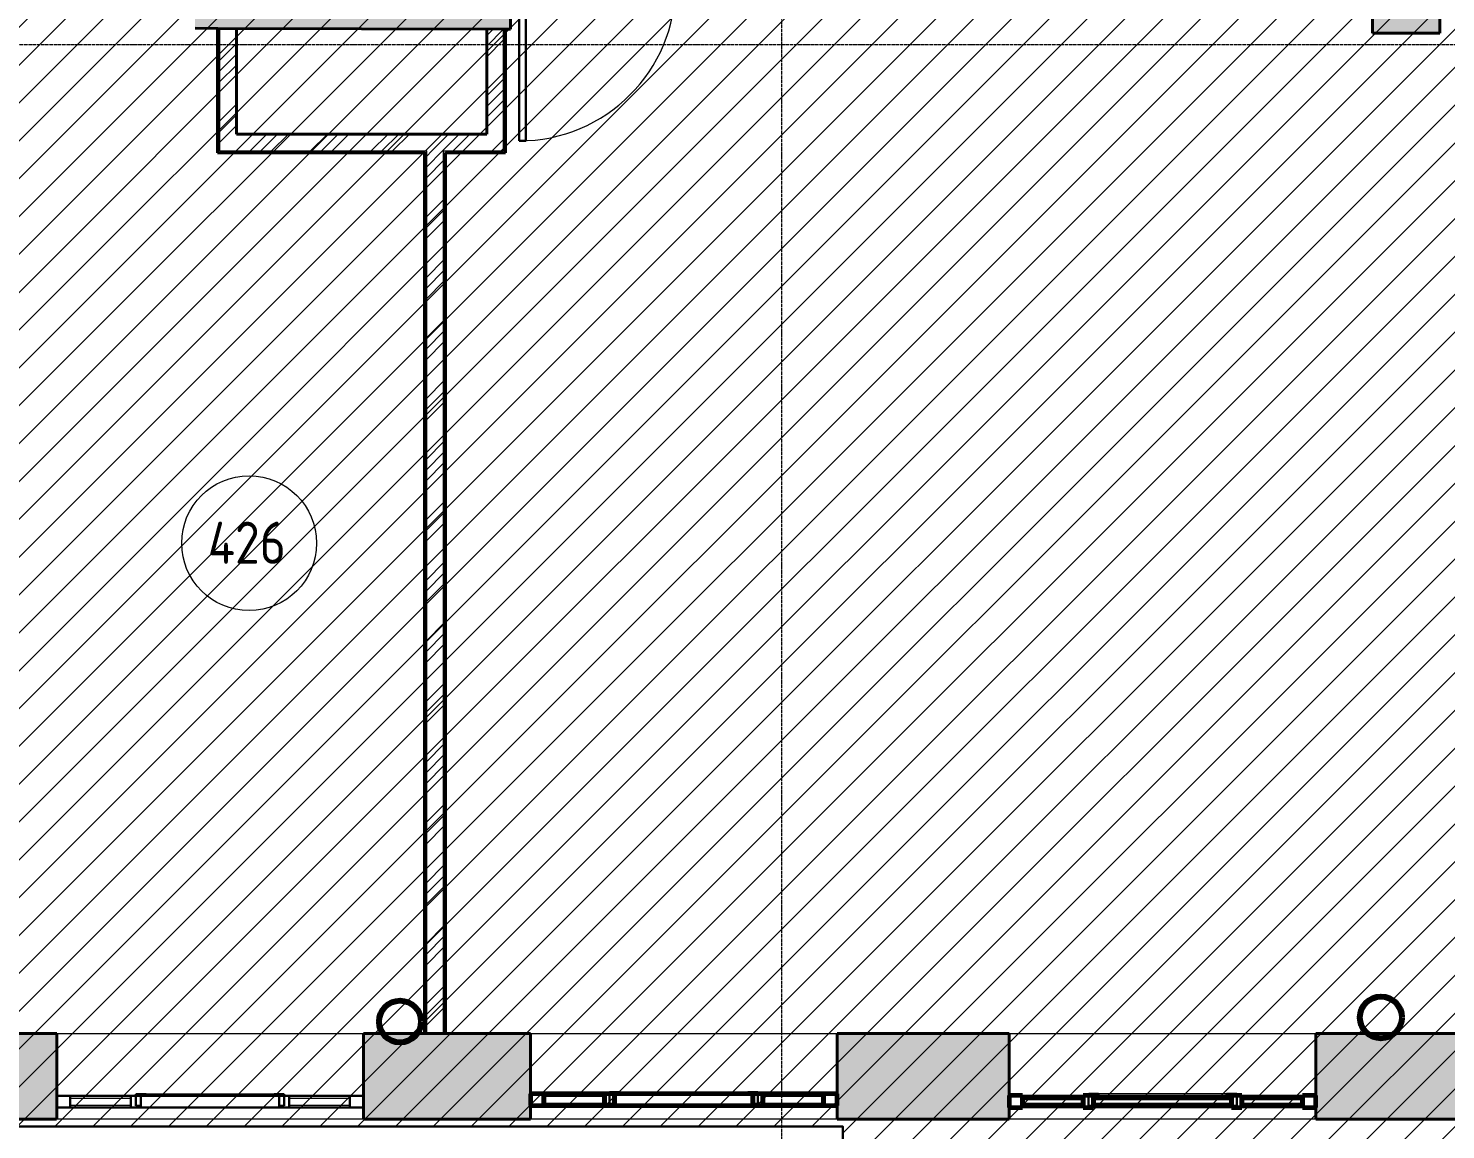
# Model space of a CAD drawing. Header units: millimetres. Extents: x -11886 to 379896, y -8130 to 47743.
# Drawn here: x 336894 to 345303, y 2318 to 8853 of the extents above; entities that cross this region are included whole.
import ezdxf

# ---------------------------------------------------------------- set-up
doc = ezdxf.new("R2010")
doc.units = ezdxf.units.MM
for name, pattern in [('ADSK_Линия сетки', [25, 20, -2.5, 0, -2.5]), ('ADSK_Сверху', [4.5, 3, -1.5]), ('ADSK_Снесено', [4.5, 3, -1.5])]:
    doc.linetypes.add(name, pattern=pattern)
for name, color, linetype, lineweight, true_color in [('_ Окна', 5, 'Continuous', 30, 0x0000ff), ('Витраж', 5, 'Continuous', 18, 0x0000ff), ('Двери', 5, 'Continuous', 18, 0x0000ff), ('Окна', 5, 'Continuous', 18, 0x0000ff), ('Панели витража', 5, 'Continuous', 18, 0x0000ff), ('планы со стояками отопление_dwg', 7, 'Continuous', 9, 0x767676), ('Стены внутренние', 5, 'Continuous', 18, 0x0000ff), ('Стены наружные', 1, 'ADSK_Снесено', 18, 0xff0000), ('Стены штриховка', 5, 'Continuous', 18, 0x0000ff)]:
    doc.layers.add(name, color=color, linetype=linetype, lineweight=lineweight, true_color=true_color)
for name, color, linetype, lineweight in [('Марки помещений', 7, 'Continuous', 20), ('Несущие колонны', 7, 'Continuous', 18), ('Оси', 7, 'Continuous', 9), ('стояки', 7, 'Continuous', 9)]:
    doc.layers.add(name, color=color, linetype=linetype, lineweight=lineweight)
doc.styles.add('GOST Common_2', font='GOST_Common.ttf', dxfattribs={"width": 0.9, "height": 250})
pattern_1 = [(45, (322754.53, 150), (-179.605, 179.605), []), (45, (322818.03, 150), (0, 359.2102), []), (45, (322691.03, 150), (0, 359.2102), [])]

# ---------------------------------------------------------------- blocks, each defined once
blk = doc.blocks.new('Системная панель - _AR_Стекло_40мм_привязка по центру-1239009-04 План 4-го этажа')
at = {"layer": 'Панели витража', "color": 161, "linetype": 'ADSK_Сверху', "true_color": 0xaaaaff}
for p, q in [((180, 20), (-180, 20)), ((-180, -20), (-180, 20)), ((180, 20), (180, -20)), ((-180, -20), (180, -20))]:
    blk.add_line(p, q, dxfattribs=at)
blk = doc.blocks.new('Прямоугольный импост - 70х20_60мм-1225109-04 План 4-го этажа')
at = {"layer": 'Витраж', "color": 161, "linetype": 'ADSK_Сверху', "true_color": 0xaaaaff}
for p, q in [((39704.5, 2327.2), (39704.5, 2257.2)), ((39784.5, 2327.2), (39704.5, 2327.2)), ((40174.5, 2327.2), (40144.5, 2327.2)), ((39784.5, 2257.2), (39704.5, 2257.2)), ((40174.5, 2257.2), (40144.5, 2257.2))]:
    blk.add_line(p, q, dxfattribs=at)
blk = doc.blocks.new('Прямоугольный импост - 70х20_60мм-1424711-04 План 4-го этажа')
at = {"layer": 'Витраж', "color": 161, "linetype": 'ADSK_Сверху', "true_color": 0xaaaaff}
for p, q in [((-80, 35), (0, 35)), ((0, 35), (0, -35)), ((0, -35), (-80, -35))]:
    blk.add_line(p, q, dxfattribs=at)
blk = doc.blocks.new('Прямоугольный импост - 70х20_60мм-1424712-04 План 4-го этажа')
at = {"layer": 'Витраж', "color": 161, "linetype": 'ADSK_Сверху', "true_color": 0xaaaaff}
for p, q in [((0, 35), (-80, 35)), ((0, -35), (0, 35)), ((-80, -35), (0, -35))]:
    blk.add_line(p, q, dxfattribs=at)
blk = doc.blocks.new('Прямоугольный импост - 70х20_60мм-1225111-04 План 4-го этажа')
at = {"layer": 'Витраж', "color": 161, "linetype": 'ADSK_Сверху', "true_color": 0xaaaaff}
for p, q in [((40204.5, 2327.2), (40174.5, 2327.2)), ((41054.5, 2327.2), (41024.5, 2327.2)), ((40204.5, 2257.2), (40174.5, 2257.2)), ((41054.5, 2257.2), (41024.5, 2257.2))]:
    blk.add_line(p, q, dxfattribs=at)
blk = doc.blocks.new('Витраж-тент со смещением вовне - 60мм 30 сдвиг-1466942-04 План 4-го этажа')
at = {"layer": '_ Окна', "color": 161, "linetype": 'ADSK_Сверху', "true_color": 0xaaaaff}
for p, q in [((-440, 25), (-440, -45)), ((-440, 25), (-410, 25)), ((-440, -45), (-440, 25)), ((440, 25), (410, 25)), ((440, -45), (440, 25)), ((440, -45), (440, 25)), ((-380, -45), (-440, -45)), ((-380, -35), (-380, -45)), ((380, -35), (380, -45)), ((380, -45), (440, -45))]:
    blk.add_line(p, q, dxfattribs=at)
at = {"layer": 'Окна', "color": 161, "linetype": 'ADSK_Сверху', "true_color": 0xaaaaff}
blk.add_line((-380, -45), (380, -45), dxfattribs=at)
blk = doc.blocks.new('Прямоугольный импост - 70х20_60мм-1225113-04 План 4-го этажа')
at = {"layer": 'Витраж', "color": 161, "linetype": 'ADSK_Сверху', "true_color": 0xaaaaff}
for p, q in [((41084.5, 2327.2), (41054.5, 2327.2)), ((41524.5, 2327.2), (41444.5, 2327.2)), ((41524.5, 2257.2), (41524.5, 2327.2)), ((41084.5, 2257.2), (41054.5, 2257.2)), ((41524.5, 2257.2), (41444.5, 2257.2))]:
    blk.add_line(p, q, dxfattribs=at)
blk = doc.blocks.new('Прямоугольный импост - 70х60мм-1424709-04 План 4-го этажа')
at = {"layer": 'Витраж', "color": 161, "linetype": 'ADSK_Сверху', "true_color": 0xaaaaff}
for p, q in [((-30, 35), (30, 35)), ((30, -35), (-30, -35))]:
    blk.add_line(p, q, dxfattribs=at)
blk = doc.blocks.new('Прямоугольный импост - 70х60мм-1225009-04 План 4-го этажа')
at = {"layer": 'Витраж', "color": 161, "linetype": 'ADSK_Сверху', "true_color": 0xaaaaff}
for p, q in [((39784.5, 2327.2), (39784.5, 2312.2)), ((40144.5, 2327.2), (39784.5, 2327.2)), ((39784.5, 2272.2), (39784.5, 2257.2)), ((40144.5, 2312.2), (40144.5, 2327.2)), ((40144.5, 2257.2), (40144.5, 2272.2)), ((40144.5, 2257.2), (39784.5, 2257.2))]:
    blk.add_line(p, q, dxfattribs=at)
blk = doc.blocks.new('Прямоугольный импост - 70х60мм-1242018-04 План 4-го этажа')
at = {"layer": 'Витраж', "color": 161, "linetype": 'ADSK_Сверху', "true_color": 0xaaaaff}
for p, q in [((40204.5, 2327.2), (40204.5, 2257.2)), ((41024.5, 2327.2), (40204.5, 2327.2)), ((41024.5, 2257.2), (41024.5, 2327.2)), ((41024.5, 2257.2), (40204.5, 2257.2))]:
    blk.add_line(p, q, dxfattribs=at)
blk = doc.blocks.new('Витраж-тент со смещением вовне - 60мм 30 сдвиг-1466970-04 План 4-го этажа')
at = {"layer": '_ Окна', "color": 161, "linetype": 'ADSK_Сверху', "true_color": 0xaaaaff}
for p, q in [((-440, -35), (-440, -45)), ((-440, -45), (-440, -35)), ((-380, -45), (-440, -45)), ((-380, -35), (-380, -45)), ((380, -35), (380, -45)), ((380, -45), (440, -45)), ((440, -45), (440, -35)), ((440, -45), (440, -35))]:
    blk.add_line(p, q, dxfattribs=at)
at = {"layer": 'Окна', "color": 161, "linetype": 'ADSK_Сверху', "true_color": 0xaaaaff}
blk.add_line((-380, -45), (380, -45), dxfattribs=at)
blk = doc.blocks.new('Прямоугольный импост - 70х60мм-V3-04 План 4-го этажа')
at = {"layer": 'Витраж', "color": 161, "linetype": 'ADSK_Сверху', "true_color": 0xaaaaff}
for p, q in [((12864.2, 2396.5), (12864.2, 2326.5)), ((13224.2, 2396.5), (12864.2, 2396.5)), ((13224.2, 2326.5), (13224.2, 2396.5)), ((13224.2, 2326.5), (12864.2, 2326.5))]:
    blk.add_line(p, q, dxfattribs=at)
blk = doc.blocks.new('Прямоугольный импост - 70х20_60мм-V11-04 План 4-го этажа')
at = {"layer": 'Витраж', "lineweight": 30}
for p, q in [((-80, 35), (0, 35)), ((-80, -35), (-80, 35)), ((0, 35), (0, -35)), ((0, -35), (-80, -35))]:
    blk.add_line(p, q, dxfattribs=at)
blk = doc.blocks.new('Прямоугольный импост - 70х20_60мм-V12-04 План 4-го этажа')
at = {"layer": 'Витраж', "lineweight": 30}
for p, q in [((0, 35), (-80, 35)), ((-80, 35), (-80, -35)), ((0, -35), (0, 35)), ((-80, -35), (0, -35))]:
    blk.add_line(p, q, dxfattribs=at)
blk = doc.blocks.new('Прямоугольный импост - 70х60мм-V13-04 План 4-го этажа')
at = {"layer": 'Витраж', "lineweight": 30}
for p, q in [((-30, 35), (30, 35)), ((-30, -35), (-30, 35)), ((30, 35), (30, -35)), ((30, -35), (-30, -35))]:
    blk.add_line(p, q, dxfattribs=at)
blk = doc.blocks.new('Прямоугольный импост - 70х60мм-V14-04 План 4-го этажа')
at = {"layer": 'Витраж', "lineweight": 30}
for p, q in [((15687.5, 2368.9), (15687.5, 2298.9)), ((16047.5, 2368.9), (15687.5, 2368.9)), ((16047.5, 2298.9), (16047.5, 2368.9)), ((15687.5, 2298.9), (16047.5, 2298.9))]:
    blk.add_line(p, q, dxfattribs=at)
blk = doc.blocks.new('Прямоугольный импост - 70х60мм-V15-04 План 4-го этажа')
at = {"layer": 'Витраж', "lineweight": 30}
for p, q in [((14807.5, 2368.9), (14807.5, 2298.9)), ((15627.5, 2368.9), (14807.5, 2368.9)), ((15627.5, 2298.9), (15627.5, 2368.9)), ((14807.5, 2298.9), (15627.5, 2298.9))]:
    blk.add_line(p, q, dxfattribs=at)
blk = doc.blocks.new('Прямоугольный импост - 70х20_60мм-V31-04 План 4-го этажа')
at = {"layer": 'Витраж', "color": 1, "lineweight": 60, "true_color": 0xff0000}
for p, q in [((-80, 35), (0, 35)), ((-80, -35), (-80, 35)), ((0, 35), (0, -35)), ((0, -35), (-80, -35))]:
    blk.add_line(p, q, dxfattribs=at)
blk = doc.blocks.new('Прямоугольный импост - 70х20_60мм-V32-04 План 4-го этажа')
at = {"layer": 'Витраж', "color": 1, "lineweight": 60, "true_color": 0xff0000}
for p, q in [((0, 35), (-80, 35)), ((-80, 35), (-80, -35)), ((0, -35), (0, 35)), ((-80, -35), (0, -35))]:
    blk.add_line(p, q, dxfattribs=at)
blk = doc.blocks.new('Прямоугольный импост - 70х60мм-V33-04 План 4-го этажа')
at = {"layer": 'Витраж', "color": 1, "lineweight": 60, "true_color": 0xff0000}
for p, q in [((-30, 35), (30, 35)), ((-30, -35), (-30, 35)), ((30, 35), (30, -35)), ((30, -35), (-30, -35))]:
    blk.add_line(p, q, dxfattribs=at)
blk = doc.blocks.new('Прямоугольный импост - 70х60мм-V34-04 План 4-го этажа')
at = {"layer": 'Витраж', "color": 1, "lineweight": 60, "true_color": 0xff0000}
for p, q in [((18497.7, 2380.7), (18497.7, 2310.7)), ((18857.7, 2380.7), (18497.7, 2380.7)), ((18857.7, 2310.7), (18857.7, 2380.7)), ((18497.7, 2310.7), (18857.7, 2310.7))]:
    blk.add_line(p, q, dxfattribs=at)
blk = doc.blocks.new('Прямоугольный импост - 70х60мм-V35-04 План 4-го этажа')
at = {"layer": 'Витраж', "color": 1, "lineweight": 60, "true_color": 0xff0000}
for p, q in [((17617.7, 2380.7), (17617.7, 2310.7)), ((18437.7, 2380.7), (17617.7, 2380.7)), ((18437.7, 2310.7), (18437.7, 2380.7)), ((17617.7, 2310.7), (18437.7, 2310.7))]:
    blk.add_line(p, q, dxfattribs=at)
blk = doc.blocks.new('Системная панель - _AR_Стекло_40мм_привязка по центру-V36-04 План 4-го этажа')
at = {"layer": 'Панели витража', "color": 1, "lineweight": 60, "true_color": 0xff0000}
for p, q in [((180, 20), (-180, 20)), ((-180, 20), (-180, -20)), ((180, -20), (180, 20)), ((-180, -20), (180, -20))]:
    blk.add_line(p, q, dxfattribs=at)
blk = doc.blocks.new('Прямоугольный импост - 70х40_60мм-1229682-04 План 4-го этажа')
at = {"layer": 'Витраж'}
for p, q in [((12864.2, 2396.5), (13224.2, 2396.5)), ((12864.2, 2326.5), (13224.2, 2326.5))]:
    blk.add_line(p, q, dxfattribs=at)
blk = doc.blocks.new('Прямоугольный импост - 70х20_60мм-V37-04 План 4-го этажа')
at = {"layer": 'Витраж', "color": 1, "lineweight": 60, "true_color": 0xff0000}
for p, q in [((-80, 35), (0, 35)), ((-80, -35), (-80, 35)), ((0, 35), (0, -35)), ((0, -35), (-80, -35))]:
    blk.add_line(p, q, dxfattribs=at)
blk = doc.blocks.new('Прямоугольный импост - 70х20_60мм-V38-04 План 4-го этажа')
at = {"layer": 'Витраж', "color": 1, "lineweight": 60, "true_color": 0xff0000}
for p, q in [((0, 35), (-80, 35)), ((-80, 35), (-80, -35)), ((0, -35), (0, 35)), ((-80, -35), (0, -35))]:
    blk.add_line(p, q, dxfattribs=at)
blk = doc.blocks.new('Прямоугольный импост - 70х40_60мм-1229821-04 План 4-го этажа')
at = {"layer": 'Витраж'}
for p, q in [((11564.2, 2396.5), (11924.2, 2396.5)), ((11564.2, 2326.5), (11924.2, 2326.5))]:
    blk.add_line(p, q, dxfattribs=at)
blk = doc.blocks.new('Системная панель - _AR_Стекло_40мм_привязка по центру-V39-04 План 4-го этажа')
at = {"layer": 'Панели витража', "color": 1, "lineweight": 60, "true_color": 0xff0000}
for p, q in [((410, 20), (-410, 20)), ((-410, 20), (-410, -20)), ((410, -20), (410, 20)), ((-410, -20), (410, -20))]:
    blk.add_line(p, q, dxfattribs=at)
blk = doc.blocks.new('Прямоугольный импост - 70х40_60мм-1229822-04 План 4-го этажа')
at = {"layer": 'Витраж'}
for p, q in [((11984.2, 2396.5), (12804.2, 2396.5)), ((11984.2, 2326.5), (12804.2, 2326.5))]:
    blk.add_line(p, q, dxfattribs=at)
blk = doc.blocks.new('Прямоугольный импост - 70х60мм-V40-04 План 4-го этажа')
at = {"layer": 'Витраж', "color": 1, "lineweight": 60, "true_color": 0xff0000}
for p, q in [((-30, 35), (30, 35)), ((-30, -35), (-30, 35)), ((30, 35), (30, -35)), ((30, -35), (-30, -35))]:
    blk.add_line(p, q, dxfattribs=at)
blk = doc.blocks.new('ADSK_КолоннаЖБ_Прямоугольная - 400x400 мм-1632063-04 План 4-го этажа')
at = {"layer": 'Несущие колонны', "true_color": 0xc0c0c0}
blk.add_hatch(color=9, dxfattribs=at).paths.add_polyline_path([(-200, -200), (200, -200), (200, 200), (-200, 200), (-200, -49.7)])
at = {"layer": 'Несущие колонны', "lineweight": 40}
for p, q in [((-200, -200), (-200, 200)), ((-200, 200), (200, 200)), ((200, 200), (-200, 200)), ((-200, 200), (-200, -200)), ((200, 200), (200, -200)), ((200, -200), (200, 200)), ((200, -200), (-200, -200)), ((-200, -200), (200, -200))]:
    blk.add_line(p, q, dxfattribs=at)
blk = doc.blocks.new('AC_Дверь_Однопольная - Д-19л 1030х2200h-2345120-04 План 4-го этажа')
at = {"layer": 'Двери', "lineweight": 30}
for p, q in [((465, 980), (425, 980)), ((425, 980), (425, 50)), ((465, 50), (465, 980)), ((-495, 50), (-515, 50)), ((-515, 50), (-515, -20)), ((-465, 50), (-495, 50)), ((-495, 50), (-495, -20)), ((-495, -20), (-495, 50)), ((-465, 10), (-465, 50)), ((-455, 10), (-465, 10)), ((-455, -20), (-455, 10)), ((425, 50), (465, 50)), ((465, 10), (455, 10)), ((455, 10), (455, -20)), ((495, 50), (465, 50)), ((465, 50), (465, 10)), ((495, -20), (495, 50)), ((515, 50), (495, 50)), ((495, 50), (495, -20)), ((515, -20), (515, 50)), ((-515, -20), (-495, -20)), ((-495, -20), (-455, -20)), ((455, -20), (495, -20)), ((495, -20), (515, -20))]:
    blk.add_line(p, q, dxfattribs=at)
at = {"layer": 'Двери'}
blk.add_arc((465, 50), 930, 90, 180, dxfattribs=at)
blk = doc.blocks.new('планы со стояками отопление_dwg-1484427-04 План 4-го этажа')
at = {"layer": 'стояки', "color": 246, "lineweight": 80, "true_color": 0x7f001f}
for centre in [(186833.8, 412717.9), (192653.4, 412742.4)]:
    blk.add_circle(centre, 124.3, dxfattribs=at)
blk = doc.blocks.new('ADSK_Марка_Помещение_ОдноЗначение - Номер-247393-04 План 4-го этажа')
at = {"layer": 'Марки помещений'}
blk.add_circle((0, 0), 4, dxfattribs=at)

msp = doc.modelspace()

# ---------------------------------------------------------------- hatches: boundary and pattern name
at = {"lineweight": 13, "true_color": 0x636466, "transparency": 33554559}
h = msp.add_hatch(dxfattribs=at)
h.set_pattern_fill('ANSI31', color=251, scale=50)
h.set_pattern_definition([(45, (322754.53, 85026.59), (-112.2532, 112.2532), [])])
h.paths.add_polyline_path([(372687.94, 8682.3), (378968.48, 8682.3), (378787.15, 43909.21), (368787.75, 43909.21), (368787.75, 21084.06), (369474.39, 21054.57), (369476.21, 11328.12), (323525.66, 11328.12), (323525.66, 8679.25), (323045.03, 8679.25), (323045.03, 456.79), (331027.53, 422.02), (331027.53, 2336.48), (341727.18, 2336.48), (341727.18, -2582.57), (354090.93, -2582.57), (354090.93, 2335.74), (364791.47, 2256.79), (364791.47, 300.23), (372687.94, 300.23)])
at = {"layer": 'Стены внутренние', "true_color": 0xc0c0c0}
h = msp.add_hatch(color=9, dxfattribs=at)
h.paths.add_polyline_path([(339754.4, 8847.83), (339754.4, 9227.83), (337884, 9232.77), (337882.99, 8852.77), (339364.09, 8848.86)])
h.paths.add_polyline_path([(336383, 8856.74), (336383.82, 9236.74), (330887.56, 9251.26), (330888.3, 8871.26), (332865.38, 8866.03)])
at = {"layer": 'Стены внутренние', "lineweight": 9}
h = msp.add_hatch(dxfattribs=at)
h.set_pattern_fill('FP_1', color=256, style=0, pattern_type=2)
h.set_pattern_definition(pattern_1)
h.paths.add_polyline_path([(338127.93, 8225.03), (338127.93, 8852.12), (338027.93, 8852.39), (338027.93, 8225.03)])
h = msp.add_hatch(dxfattribs=at)
h.set_pattern_fill('FP_1', color=256, style=0, pattern_type=2)
h.set_pattern_definition(pattern_1)
h.paths.add_polyline_path([(339713.73, 8125.03), (339713.73, 8847.93), (339613.73, 8847.83), (339613.73, 8125.03)])
h = msp.add_hatch(dxfattribs=at)
h.set_pattern_fill('FP_1', color=256, style=0, pattern_type=2)
h.set_pattern_definition(pattern_1)
h.paths.add_polyline_path([(339613.73, 8125.03), (339613.73, 8225.03), (338027.93, 8225.03), (338027.93, 8125.03), (339357.19, 8125.03)])
h = msp.add_hatch(dxfattribs=at)
h.set_pattern_fill('FP_1', color=256, style=0, pattern_type=2)
h.set_pattern_definition(pattern_1)
h.paths.add_polyline_path([(339355.85, 2889.5), (339357.19, 2889.5), (339357.19, 8125.03), (339257.19, 8125.03), (339257.19, 2889.5), (339308.02, 2889.5)])
at = {"layer": 'Стены наружные', "true_color": 0xc0c0c0}
h = msp.add_hatch(color=9, dxfattribs=at)
h.paths.add_polyline_path([(364278.99, 2379.5), (365301.47, 2379.5), (365300.53, 2889.5), (364278.99, 2889.5), (364278.99, 2683.43)])
h.paths.add_polyline_path([(362458.99, 2379.5), (362458.99, 2889.5), (361442.17, 2889.5), (361442.17, 2379.5), (361561.13, 2379.5)])
h.paths.add_polyline_path([(359622.17, 2379.5), (359622.17, 2889.5), (358629.15, 2889.5), (358629.15, 2379.5), (359308.45, 2379.5)])
h.paths.add_polyline_path([(356158.59, 2379.5), (356809.15, 2379.5), (356809.15, 2889.5), (355819.17, 2889.5), (355819.17, 2379.5)])
h.paths.add_polyline_path([(352956.27, 2379.5), (353999.17, 2379.5), (353999.17, 2889.5), (352956.27, 2889.5), (352956.27, 2712.14)])
h.paths.add_polyline_path([(351136.27, 2379.5), (351136.27, 2889.5), (350123.49, 2889.5), (350123.49, 2379.5), (350615.42, 2379.5)])
h.paths.add_polyline_path([(348303.49, 2379.5), (348303.49, 2889.5), (347304.35, 2889.5), (347304.35, 2379.5), (348045.05, 2379.5)])
h.paths.add_polyline_path([(344533.07, 2379.5), (345484.35, 2379.5), (345484.35, 2889.5), (344533.07, 2889.5), (344533.07, 2723.68)])
h.paths.add_polyline_path([(341692.25, 2379.5), (342713.07, 2379.5), (342713.07, 2889.5), (341692.25, 2889.5), (341692.25, 2723.68)])
h.paths.add_polyline_path([(339035.07, 2379.5), (339872.25, 2379.5), (339872.25, 2889.5), (338882.04, 2889.5), (338882.04, 2379.5), (339034.34, 2379.5)])
h.paths.add_polyline_path([(336058.78, 2379.5), (337062.04, 2379.5), (337062.04, 2889.5), (336058.78, 2889.5), (336058.78, 2731.97)])
h.paths.add_polyline_path([(331027.53, 2379.5), (331404.77, 2379.5), (331404.77, 2889.5), (331027.53, 2889.5), (331027.53, 2731.97)])
h.paths.add_polyline_path([(334238.78, 2379.5), (334238.78, 2889.5), (333224.77, 2889.5), (333224.77, 2379.5)])

# ---------------------------------------------------------------- linework, layer by layer
at = {"color": 251, "lineweight": 30, "true_color": 0x636466}
msp.add_lwpolyline([(368787.75, 21084.06), (368787.75, 43909.21), (378787.15, 43909.21), (378968.48, 8682.3), (372687.94, 8682.3), (372687.94, 300.23), (364791.47, 300.23), (364791.47, 2256.79), (353990.51, 2336.48), (354090.93, 2335.74), (354090.93, -2582.57), (341727.18, -2582.57), (341727.18, 2336.48), (331027.53, 2336.48), (331027.53, 422.02), (323045.03, 456.79), (323045.03, 8679.25)], dxfattribs=at)
at = {"layer": 'Оси', "linetype": 'ADSK_Линия сетки'}
for p, q in [((341364.44, -5025.59), (341364.44, 44684.79)), ((311668.31, 8756.79), (379896.25, 8756.79))]:
    msp.add_line(p, q, dxfattribs=at)
at = {"layer": 'Стены внутренние', "color": 18, "lineweight": 40, "true_color": 0x000000}
for p, q in [((339754.4, 8847.83), (339755.4, 9227.82)), ((337882.99, 8852.77), (338015.93, 8852.42)), ((338015.93, 8852.42), (338015.93, 8113.03)), ((338017.93, 8852.42), (339723.73, 8847.91)), ((338127.93, 8225.03), (338127.93, 8852.12)), ((339613.73, 8848.2), (339613.73, 8225.03)), ((339725.73, 8113.03), (339725.73, 8847.9)), ((339725.73, 8847.9), (339754.4, 8847.83)), ((339613.73, 8225.03), (338127.93, 8225.03)), ((338015.93, 8113.03), (339245.19, 8113.03)), ((339245.19, 8113.03), (339245.19, 2889.5)), ((339369.19, 2889.5), (339369.19, 8113.03)), ((339369.19, 8113.03), (339725.73, 8113.03)), ((339247.19, 2889.5), (339367.19, 2889.5))]:
    msp.add_line(p, q, dxfattribs=at)
at = {"layer": 'Стены наружные', "color": 18, "lineweight": 40, "true_color": 0x000000}
for p, q in [((337062.04, 2889.5), (336058.78, 2889.5)), ((337062.04, 2379.5), (337062.04, 2889.5)), ((339245.19, 2889.5), (338882.04, 2889.5)), ((338882.04, 2889.5), (338882.04, 2379.5)), ((339872.25, 2889.5), (339369.19, 2889.5)), ((339872.25, 2379.5), (339872.25, 2889.5)), ((342713.07, 2889.5), (341692.25, 2889.5)), ((341692.25, 2889.5), (341692.25, 2379.5)), ((342713.07, 2379.5), (342713.07, 2889.5)), ((345484.35, 2889.5), (344533.07, 2889.5)), ((344533.07, 2889.5), (344533.07, 2379.5)), ((336058.78, 2379.5), (337062.04, 2379.5)), ((338882.04, 2379.5), (339872.25, 2379.5)), ((341692.25, 2379.5), (342713.07, 2379.5)), ((344533.07, 2379.5), (345484.35, 2379.5))]:
    msp.add_line(p, q, dxfattribs=at)
at = {"layer": 'Стены наружные', "color": 18, "true_color": 0x000000}
for p, q in [((337062.04, 2889.5), (338882.04, 2889.5)), ((339872.25, 2889.5), (341692.25, 2889.5)), ((342713.07, 2889.5), (344533.07, 2889.5)), ((338882.04, 2379.5), (337062.04, 2379.5)), ((341692.25, 2379.5), (339872.25, 2379.5)), ((344533.07, 2379.5), (342713.07, 2379.5))]:
    msp.add_line(p, q, dxfattribs=at)
at = {"layer": 'Стены штриховка'}
for p, q in [((338017.93, 8852.42), (338015.93, 8852.42)), ((338017.93, 8852.42), (338017.93, 8113.03)), ((338027.93, 8852.39), (338027.93, 8125.03)), ((339713.73, 8125.03), (339713.73, 8847.93)), ((339725.73, 8847.9), (339723.73, 8847.91)), ((339723.73, 8113.03), (339723.73, 8847.91)), ((338017.93, 8125.03), (338015.93, 8125.03)), ((338015.93, 8115.03), (339257.19, 8115.03)), ((338027.93, 8125.03), (339257.19, 8125.03)), ((339247.19, 2889.5), (339247.19, 8113.03)), ((339257.19, 2889.5), (339257.19, 8125.03)), ((339357.19, 2889.5), (339357.19, 8125.03)), ((339357.19, 8125.03), (339713.73, 8125.03)), ((339367.19, 2889.5), (339367.19, 8115.03)), ((339367.19, 8115.03), (339725.73, 8115.03)), ((339713.73, 8115.03), (339713.73, 8113.03)), ((339245.19, 2889.5), (339247.19, 2889.5)), ((339367.19, 2889.5), (339369.19, 2889.5))]:
    msp.add_line(p, q, dxfattribs=at)

# ---------------------------------------------------------------- block references
at = {"layer": '_ Окна', "color": 161, "linetype": 'ADSK_Сверху', "true_color": 0xaaaaff, "rotation": 180}
for name, p in [('Витраж-тент со смещением вовне - 60мм 30 сдвиг-1466942-04 План 4-го этажа', (337972.04, 2483.91)), ('Витраж-тент со смещением вовне - 60мм 30 сдвиг-1466942-04 План 4-го этажа', (340782.25, 2495.69)), ('Витраж-тент со смещением вовне - 60мм 30 сдвиг-1466970-04 План 4-го этажа', (340782.25, 2495.69)), ('Витраж-тент со смещением вовне - 60мм 30 сдвиг-1466942-04 План 4-го этажа', (343623.07, 2485.14)), ('Витраж-тент со смещением вовне - 60мм 30 сдвиг-1466970-04 План 4-го этажа', (343623.07, 2485.14))]:
    msp.add_blockref(name, p, dxfattribs=at)
at = {"layer": 'Витраж', "color": 161, "linetype": 'ADSK_Сверху', "true_color": 0xaaaaff}
for name, p in [('Прямоугольный импост - 70х20_60мм-1225109-04 План 4-го этажа', (300167.8, 203.53)), ('Прямоугольный импост - 70х60мм-1225009-04 План 4-го этажа', (300167.8, 203.53)), ('Прямоугольный импост - 70х20_60мм-1225111-04 План 4-го этажа', (300167.8, 203.53)), ('Прямоугольный импост - 70х60мм-1242018-04 План 4-го этажа', (300167.8, 203.53)), ('Прямоугольный импост - 70х20_60мм-1225113-04 План 4-го этажа', (300167.8, 203.53)), ('Прямоугольный импост - 70х60мм-1225009-04 План 4-го этажа', (301467.8, 203.53)), ('Прямоугольный импост - 70х20_60мм-1424712-04 План 4-го этажа', (341692.25, 2495.69)), ('Прямоугольный импост - 70х20_60мм-1225109-04 План 4-го этажа', (297357.59, 191.75)), ('Прямоугольный импост - 70х60мм-1225009-04 План 4-го этажа', (297357.59, 191.75)), ('Прямоугольный импост - 70х20_60мм-1225111-04 План 4-го этажа', (297357.59, 191.75)), ('Прямоугольный импост - 70х60мм-1242018-04 План 4-го этажа', (297357.59, 191.75)), ('Прямоугольный импост - 70х20_60мм-1225113-04 План 4-го этажа', (297357.59, 191.75)), ('Прямоугольный импост - 70х60мм-1225009-04 План 4-го этажа', (298657.59, 191.75)), ('Прямоугольный импост - 70х20_60мм-1424712-04 План 4-го этажа', (338882.04, 2483.91)), ('Прямоугольный импост - 70х20_60мм-1225109-04 План 4-го этажа', (303008.62, 192.99)), ('Прямоугольный импост - 70х60мм-V3-04 План 4-го этажа', (329928.83, 123.63)), ('Прямоугольный импост - 70х20_60мм-1225111-04 План 4-го этажа', (303008.62, 192.99)), ('Прямоугольный импост - 70х60мм-1242018-04 План 4-го этажа', (303008.62, 192.99)), ('Прямоугольный импост - 70х20_60мм-1225113-04 План 4-го этажа', (303008.62, 192.99)), ('Прямоугольный импост - 70х60мм-V3-04 План 4-го этажа', (331228.83, 123.63)), ('Прямоугольный импост - 70х20_60мм-1424712-04 План 4-го этажа', (344533.07, 2485.14))]:
    msp.add_blockref(name, p, dxfattribs=at)
at = {"layer": 'Витраж', "color": 161, "linetype": 'ADSK_Сверху', "true_color": 0xaaaaff, "extrusion": (0, 0, -1)}
for name, p in [('Прямоугольный импост - 70х20_60мм-1424711-04 План 4-го этажа', (-339872.25, 2495.69)), ('Прямоугольный импост - 70х60мм-1424709-04 План 4-го этажа', (-340342.25, 2495.69)), ('Прямоугольный импост - 70х60мм-1424709-04 План 4-го этажа', (-341222.25, 2495.69)), ('Прямоугольный импост - 70х20_60мм-1424711-04 План 4-го этажа', (-337062.04, 2483.91)), ('Прямоугольный импост - 70х60мм-1424709-04 План 4-го этажа', (-337532.04, 2483.91)), ('Прямоугольный импост - 70х60мм-1424709-04 План 4-го этажа', (-338412.04, 2483.91)), ('Прямоугольный импост - 70х20_60мм-1424711-04 План 4-го этажа', (-342713.07, 2485.14)), ('Прямоугольный импост - 70х60мм-1424709-04 План 4-го этажа', (-343183.07, 2485.14)), ('Прямоугольный импост - 70х60мм-1424709-04 План 4-го этажа', (-344063.07, 2485.14))]:
    msp.add_blockref(name, p, dxfattribs=at)
at = {"layer": 'Витраж', "extrusion": (0, 0, -1)}
for name, p in [('Прямоугольный импост - 70х20_60мм-V31-04 План 4-го этажа', (-339872.25, 2495.69)), ('Прямоугольный импост - 70х60мм-V33-04 План 4-го этажа', (-340342.25, 2495.69)), ('Прямоугольный импост - 70х60мм-V33-04 План 4-го этажа', (-341222.25, 2495.69)), ('Прямоугольный импост - 70х20_60мм-V11-04 План 4-го этажа', (-337062.04, 2483.91)), ('Прямоугольный импост - 70х60мм-V13-04 План 4-го этажа', (-337532.04, 2483.91)), ('Прямоугольный импост - 70х60мм-V13-04 План 4-го этажа', (-338412.04, 2483.91)), ('Прямоугольный импост - 70х20_60мм-V37-04 План 4-го этажа', (-342713.07, 2485.14)), ('Прямоугольный импост - 70х60мм-V40-04 План 4-го этажа', (-343183.07, 2485.14)), ('Прямоугольный импост - 70х60мм-V40-04 План 4-го этажа', (-344063.07, 2485.14))]:
    msp.add_blockref(name, p, dxfattribs=at)
at = {"layer": 'Витраж'}
for name, p in [('Прямоугольный импост - 70х60мм-V34-04 План 4-го этажа', (321454.53, 150)), ('Прямоугольный импост - 70х60мм-V35-04 План 4-го этажа', (322754.53, 150)), ('Прямоугольный импост - 70х60мм-V34-04 План 4-го этажа', (322754.53, 150)), ('Прямоугольный импост - 70х20_60мм-V32-04 План 4-го этажа', (341692.25, 2495.69)), ('Прямоугольный импост - 70х60мм-V14-04 План 4-го этажа', (321454.53, 150)), ('Прямоугольный импост - 70х60мм-V15-04 План 4-го этажа', (322754.53, 150)), ('Прямоугольный импост - 70х60мм-V14-04 План 4-го этажа', (322754.53, 150)), ('Прямоугольный импост - 70х20_60мм-V12-04 План 4-го этажа', (338882.04, 2483.91)), ('Прямоугольный импост - 70х40_60мм-1229821-04 План 4-го этажа', (331228.83, 123.63)), ('Прямоугольный импост - 70х40_60мм-1229822-04 План 4-го этажа', (331228.83, 123.63)), ('Прямоугольный импост - 70х40_60мм-1229682-04 План 4-го этажа', (331228.83, 123.63)), ('Прямоугольный импост - 70х20_60мм-V38-04 План 4-го этажа', (344533.07, 2485.14))]:
    msp.add_blockref(name, p, dxfattribs=at)
at = {"layer": 'Двери', "rotation": 180}
msp.add_blockref('AC_Дверь_Однопольная - Д-19л 1030х2200h-2345120-04 План 4-го этажа', (340270.4, 9165.03), dxfattribs=at)
at = {"layer": 'Марки помещений', "xscale": 99.99999999999993, "yscale": 99.99999999999993, "zscale": 99.99999999999993}
msp.add_blockref('ADSK_Марка_Помещение_ОдноЗначение - Номер-247393-04 План 4-го этажа', (338203.65, 5797.82), dxfattribs=at)
at = {"layer": 'Несущие колонны'}
msp.add_blockref('ADSK_КолоннаЖБ_Прямоугольная - 400x400 мм-1632063-04 План 4-го этажа', (345068.6, 9023.78), dxfattribs=at)
at = {"layer": 'Панели витража', "color": 161, "linetype": 'ADSK_Сверху', "true_color": 0xaaaaff, "rotation": 180}
for p in [(337322.04, 2483.91), (338622.04, 2483.91), (340132.25, 2495.69), (341432.25, 2495.69)]:
    msp.add_blockref('Системная панель - _AR_Стекло_40мм_привязка по центру-1239009-04 План 4-го этажа', p, dxfattribs=at)
at = {"layer": 'Панели витража', "rotation": 180}
for name, p in [('Системная панель - _AR_Стекло_40мм_привязка по центру-V36-04 План 4-го этажа', (342973.07, 2485.14)), ('Системная панель - _AR_Стекло_40мм_привязка по центру-V39-04 План 4-го этажа', (343623.07, 2485.14)), ('Системная панель - _AR_Стекло_40мм_привязка по центру-V36-04 План 4-го этажа', (344273.07, 2485.14))]:
    msp.add_blockref(name, p, dxfattribs=at)
at = {"layer": 'планы со стояками отопление_dwg', "color": 6, "true_color": 0xff00ff}
msp.add_blockref('планы со стояками отопление_dwg-1484427-04 План 4-го этажа', (152265.33, -409758.64), dxfattribs=at)

# ---------------------------------------------------------------- texts
at = {"layer": 'Марки помещений', "lineweight": 9, "insert": (337958.84, 5925.54), "char_height": 250, "width": 606.0757, "attachment_point": 1, "style": 'GOST Common_2'}
msp.add_mtext('426', dxfattribs=at)

doc.saveas('drawing.dxf')
